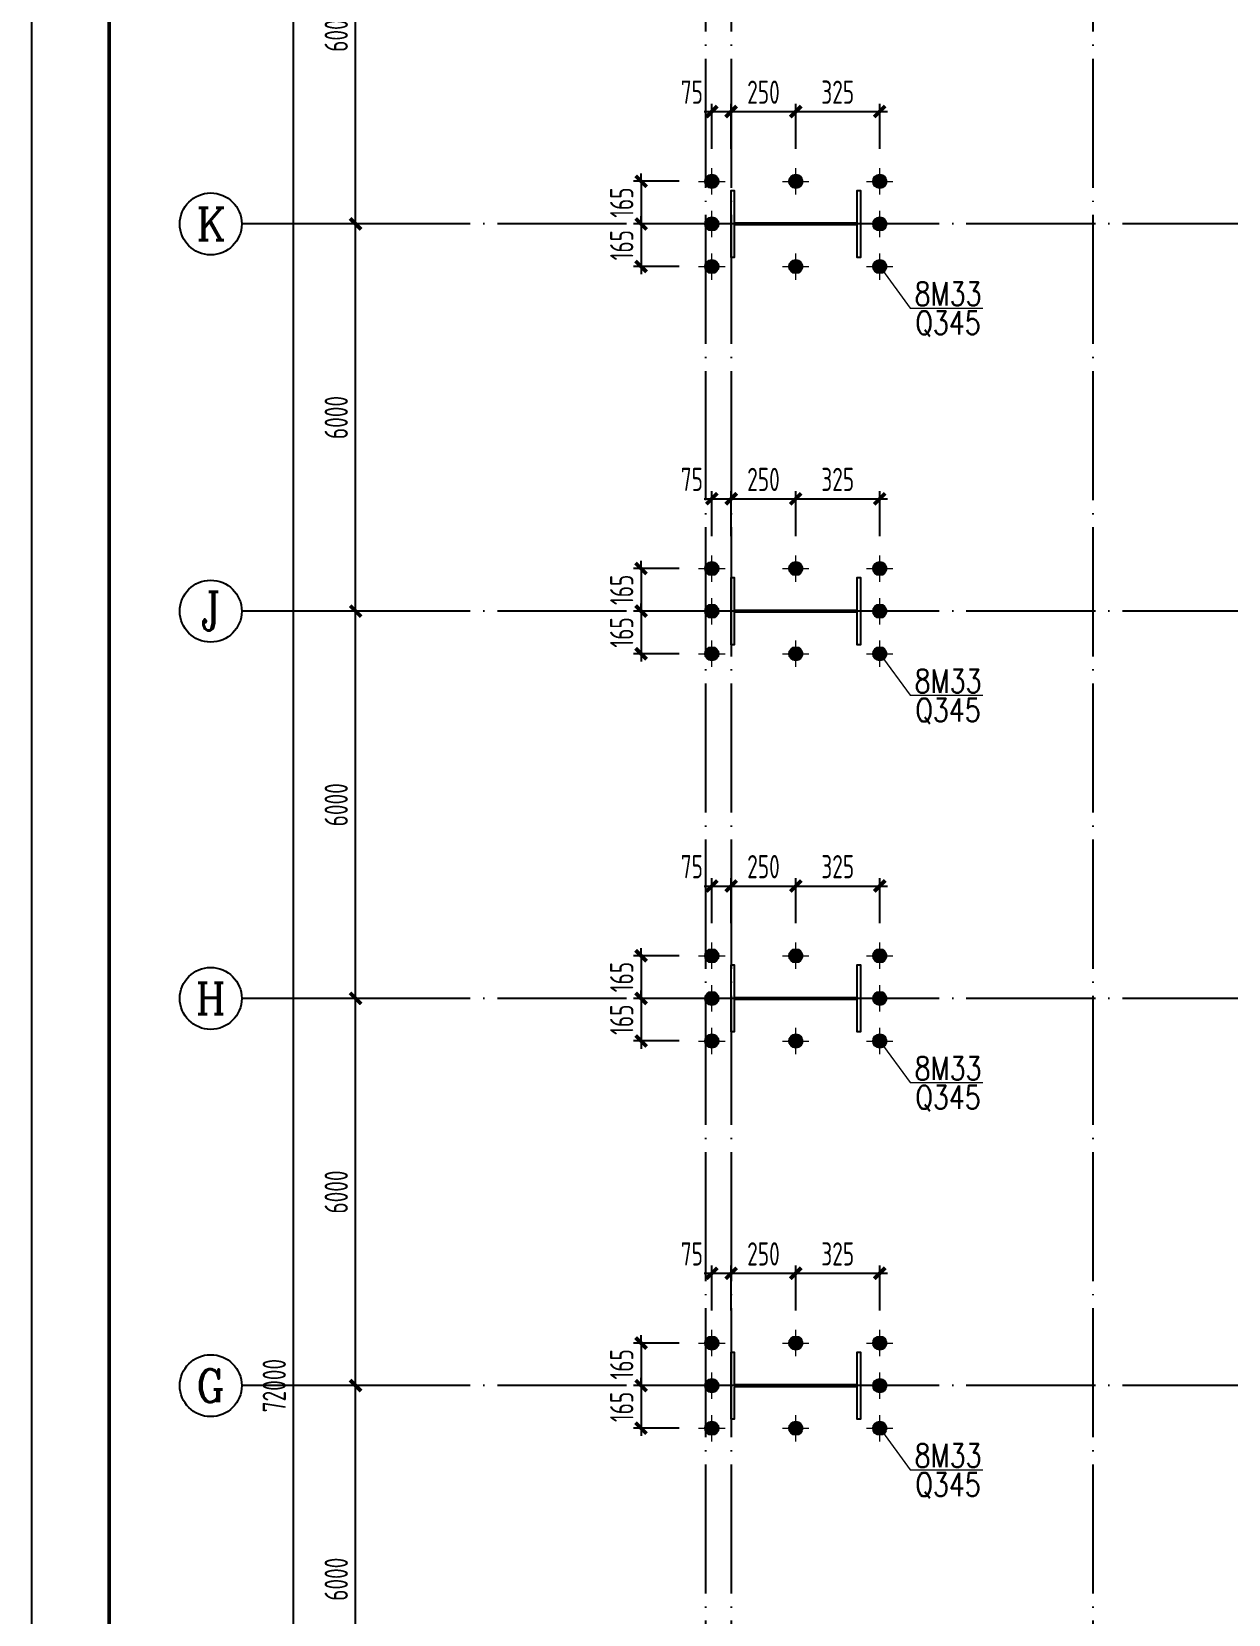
# Model space of a CAD drawing. Extents: x -1389621 to 57380, y -92505 to 283644.
# Drawn here: x -383095 to -364564, y 109523 to 134046 of the extents above; entities that cross this region are included whole.
import ezdxf
from ezdxf.enums import TextEntityAlignment as Align

# ---------------------------------------------------------------- set-up
doc = ezdxf.new("R2010")
doc.units = 0
doc.header["$LTSCALE"] = 100
doc.header["$MEASUREMENT"] = 0
doc.linetypes.add('CENTERX2', pattern=[101.6, 63.5, -12.7, 12.7, -12.7])
doc.linetypes.add('DOTE', pattern=[2.42, 2, -0.2, 0.02, -0.2])
doc.layers.get('0').update_dxf_attribs({"linetype": 'CONTINUOUS'})
doc.layers.get('Defpoints').update_dxf_attribs({"linetype": 'CONTINUOUS'})
for name, color, linetype in [('11000', 4, 'CONTINUOUS'), ('AXIS', 3, 'CONTINUOUS'), ('AXIS_TEXT', 7, 'CONTINUOUS'), ('BORDER', 7, 'CONTINUOUS'), ('DIM', 3, 'CONTINUOUS'), ('DOTE', 1, 'DOTE'), ('PUB_DIM', 3, 'CONTINUOUS'), ('柱子', 3, 'CONTINUOUS')]:
    doc.layers.add(name, color=color, linetype=linetype)
doc.layers.add('PUB_TEXT', color=7, linetype='CONTINUOUS', lineweight=15)
doc.layers.add('轴线', color=1, linetype='CENTERX2', lineweight=13)
doc.styles.add('_TCH_AXIS', font='COMPLEX', dxfattribs={"bigfont": 'GBCBIG'})
doc.styles.add('COMPLEX', font='COMPLEX')
doc.styles.add('hztxt', font='txt', dxfattribs={"width": 0.7, "height": 10, "bigfont": 'hztxt.shx'})
doc.styles.add('TSSD_Dimension', font='tssdeng.shx', dxfattribs={"width": 0.7, "bigfont": 'hztxt.shx'})
doc.dimstyles.new('TSSD_100_100', dxfattribs={"dimtxt": 300, "dimasz": 100, "dimexe": 100, "dimexo": 250, "dimgap": 100, "dimtad": 1, "dimdec": 0, "dimzin": 0, "dimdsep": 46, "dimtxsty": 'TSSD_Dimension', "dimblk": 'ARCHTICK', "dimblk1": 'ARCHTICK', "dimblk2": 'ARCHTICK', "dimcen": 0, "dimdle": 100, "dimclrt": 7, "dimadec": 0, "dimazin": 0, "dimtfac": 1, "dimtdec": 0, "dimtix": 1, "dimtmove": 2, "dimatfit": 3, "dimfxl": 0, "dimtolj": 1, "dimtzin": 0, "dimarcsym": 0})

# ---------------------------------------------------------------- blocks, each defined once
blk = doc.blocks.new('_ArchTick')
at = {"color": 0, "linetype": 'ByBlock'}
blk.add_lwpolyline([(-0.71, -0.71, 0.5, 0.5, 0), (0.71, 0.71, 0.5, 0.5, 0)], format="xyseb", dxfattribs=at)
blk = doc.blocks.new('*D443')
at = {"layer": 'Defpoints', "color": 0, "ltscale": 100}
for p in [(-378079, 113067), (-376585, 113067), (-376585, 107067)]:
    blk.add_point(p, dxfattribs=at)
at = {"layer": 'DIM', "color": 0, "lineweight": -2, "ltscale": 100}
for p, q in [((-376885, 113067), (-378199, 113067)), ((-378079, 106947), (-378079, 113187)), ((-376885, 107067), (-378199, 107067))]:
    blk.add_line(p, q, dxfattribs=at)
at = {"layer": 'DIM', "color": 0, "lineweight": -2, "ltscale": 100, "xscale": 120, "yscale": 120, "zscale": 120}
for p, rotation in [((-378079, 113067), 90), ((-378079, 107067), 270)]:
    blk.add_blockref('_ArchTick', p, dxfattribs=dict(at, rotation=rotation))
at = {"layer": 'DIM', "color": 7, "ltscale": 100, "insert": (-378379, 110067), "char_height": 360, "attachment_point": 5, "rotation": 90, "style": 'TSSD_Dimension'}
blk.add_mtext('\\A1;6000', dxfattribs=at)
blk = doc.blocks.new('*D444')
at = {"layer": 'Defpoints', "color": 0, "ltscale": 100}
for p in [(-378079, 119067), (-376585, 119067), (-376585, 113067)]:
    blk.add_point(p, dxfattribs=at)
at = {"layer": 'DIM', "color": 0, "lineweight": -2, "ltscale": 100}
for p, q in [((-378079, 112947), (-378079, 119187)), ((-376885, 119067), (-378199, 119067)), ((-376885, 113067), (-378199, 113067))]:
    blk.add_line(p, q, dxfattribs=at)
at = {"layer": 'DIM', "color": 0, "lineweight": -2, "ltscale": 100, "xscale": 120, "yscale": 120, "zscale": 120}
for p, rotation in [((-378079, 119067), 90), ((-378079, 113067), 270)]:
    blk.add_blockref('_ArchTick', p, dxfattribs=dict(at, rotation=rotation))
at = {"layer": 'DIM', "color": 7, "ltscale": 100, "insert": (-378379, 116067), "char_height": 360, "attachment_point": 5, "rotation": 90, "style": 'TSSD_Dimension'}
blk.add_mtext('\\A1;6000', dxfattribs=at)
blk = doc.blocks.new('*D445')
at = {"layer": 'Defpoints', "color": 0, "ltscale": 100}
for p in [(-378079, 125067), (-376585, 125067), (-376585, 119067)]:
    blk.add_point(p, dxfattribs=at)
at = {"layer": 'DIM', "color": 0, "lineweight": -2, "ltscale": 100}
for p, q in [((-376885, 125067), (-378199, 125067)), ((-378079, 118947), (-378079, 125187)), ((-376885, 119067), (-378199, 119067))]:
    blk.add_line(p, q, dxfattribs=at)
at = {"layer": 'DIM', "color": 0, "lineweight": -2, "ltscale": 100, "xscale": 120, "yscale": 120, "zscale": 120}
for p, rotation in [((-378079, 125067), 90), ((-378079, 119067), 270)]:
    blk.add_blockref('_ArchTick', p, dxfattribs=dict(at, rotation=rotation))
at = {"layer": 'DIM', "color": 7, "ltscale": 100, "insert": (-378379, 122067), "char_height": 360, "attachment_point": 5, "rotation": 90, "style": 'TSSD_Dimension'}
blk.add_mtext('\\A1;6000', dxfattribs=at)
blk = doc.blocks.new('*D446')
at = {"layer": 'Defpoints', "color": 0, "ltscale": 100}
for p in [(-378079, 131067), (-376585, 131067), (-376585, 125067)]:
    blk.add_point(p, dxfattribs=at)
at = {"layer": 'DIM', "color": 0, "lineweight": -2, "ltscale": 100}
for p, q in [((-376885, 131067), (-378199, 131067)), ((-378079, 124947), (-378079, 131187)), ((-376885, 125067), (-378199, 125067))]:
    blk.add_line(p, q, dxfattribs=at)
at = {"layer": 'DIM', "color": 0, "lineweight": -2, "ltscale": 100, "xscale": 120, "yscale": 120, "zscale": 120}
for p, rotation in [((-378079, 131067), 90), ((-378079, 125067), 270)]:
    blk.add_blockref('_ArchTick', p, dxfattribs=dict(at, rotation=rotation))
at = {"layer": 'DIM', "color": 7, "ltscale": 100, "insert": (-378379, 128067), "char_height": 360, "attachment_point": 5, "rotation": 90, "style": 'TSSD_Dimension'}
blk.add_mtext('\\A1;6000', dxfattribs=at)
blk = doc.blocks.new('*D447')
at = {"layer": 'Defpoints', "color": 0, "ltscale": 100}
for p in [(-378079, 137067), (-376585, 137067), (-376585, 131067)]:
    blk.add_point(p, dxfattribs=at)
at = {"layer": 'DIM', "color": 0, "lineweight": -2, "ltscale": 100}
for p, q in [((-378079, 130947), (-378079, 137187)), ((-376885, 137067), (-378199, 137067)), ((-376885, 131067), (-378199, 131067))]:
    blk.add_line(p, q, dxfattribs=at)
at = {"layer": 'DIM', "color": 0, "lineweight": -2, "ltscale": 100, "xscale": 120, "yscale": 120, "zscale": 120}
for p, rotation in [((-378079, 137067), 90), ((-378079, 131067), 270)]:
    blk.add_blockref('_ArchTick', p, dxfattribs=dict(at, rotation=rotation))
at = {"layer": 'DIM', "color": 7, "ltscale": 100, "insert": (-378379, 134067), "char_height": 360, "attachment_point": 5, "rotation": 90, "style": 'TSSD_Dimension'}
blk.add_mtext('\\A1;6000', dxfattribs=at)
blk = doc.blocks.new('*D450')
at = {"layer": 'Defpoints', "color": 0, "ltscale": 100}
for p in [(-379039, 149067), (-376345, 149067), (-376345, 77067)]:
    blk.add_point(p, dxfattribs=at)
at = {"layer": 'DIM', "color": 0, "lineweight": -2, "ltscale": 100}
for p, q in [((-379039, 76947), (-379039, 149187)), ((-376645, 149067), (-379159, 149067)), ((-376645, 77067), (-379159, 77067))]:
    blk.add_line(p, q, dxfattribs=at)
at = {"layer": 'DIM', "color": 0, "lineweight": -2, "ltscale": 100, "xscale": 120, "yscale": 120, "zscale": 120}
for p, rotation in [((-379039, 149067), 90), ((-379039, 77067), 270)]:
    blk.add_blockref('_ArchTick', p, dxfattribs=dict(at, rotation=rotation))
at = {"layer": 'DIM', "color": 7, "ltscale": 100, "insert": (-379339, 113067), "char_height": 360, "attachment_point": 5, "rotation": 90, "style": 'TSSD_Dimension'}
blk.add_mtext('\\A1;72000', dxfattribs=at)
blk = doc.blocks.new('_AXISO')
blk.add_circle((0, 0), 0.5)
at = {"layer": 'AXIS_TEXT', "style": 'COMPLEX', "width": 1.041667}
blk.add_attdef('A', text='', height=0.56, dxfattribs=at).set_placement((-0.25, -0.28), (0.25, -0.28), align=Align.FIT)
blk = doc.blocks.new('*D566')
at = {"layer": 'Defpoints', "color": 0, "ltscale": 100}
for p in [(-372767, 113727), (-373658, 113067), (-372767, 113067)]:
    blk.add_point(p, dxfattribs=at)
at = {"layer": 'DIM', "color": 0, "lineweight": -2, "ltscale": 100}
for p, q in [((-373658, 113727), (-373658, 113847)), ((-373067, 113727), (-373778, 113727)), ((-373658, 113727), (-373658, 113067)), ((-373067, 113067), (-373778, 113067)), ((-373658, 113067), (-373658, 112947))]:
    blk.add_line(p, q, dxfattribs=at)
at = {"layer": 'DIM', "color": 0, "lineweight": -2, "ltscale": 100, "xscale": 120, "yscale": 120, "zscale": 120}
for p, rotation in [((-373658, 113727), 270), ((-373658, 113067), 90)]:
    blk.add_blockref('_ArchTick', p, dxfattribs=dict(at, rotation=rotation))
at = {"layer": 'DIM', "color": 7, "ltscale": 100, "insert": (-373958, 113397), "char_height": 360, "attachment_point": 5, "rotation": 90, "style": 'TSSD_Dimension'}
blk.add_mtext('\\A1;165', dxfattribs=at)
blk = doc.blocks.new('*D567')
at = {"layer": 'Defpoints', "color": 0, "ltscale": 100}
for p in [(-372263, 114808), (-372563, 113931), (-372263, 113931)]:
    blk.add_point(p, dxfattribs=at)
at = {"layer": 'DIM', "color": 0, "lineweight": -2, "ltscale": 100}
for p, q in [((-372683, 114808), (-372143, 114808)), ((-372563, 114231), (-372563, 114928)), ((-372263, 114231), (-372263, 114928))]:
    blk.add_line(p, q, dxfattribs=at)
at = {"layer": 'DIM', "color": 0, "lineweight": -2, "ltscale": 100, "xscale": 120, "yscale": 120, "zscale": 120, "rotation": 180}
blk.add_blockref('_ArchTick', (-372563, 114808), dxfattribs=at)
at = {"layer": 'DIM', "color": 0, "lineweight": -2, "ltscale": 100, "xscale": 120, "yscale": 120, "zscale": 120}
blk.add_blockref('_ArchTick', (-372263, 114808), dxfattribs=at)
at = {"layer": 'DIM', "color": 7, "ltscale": 100, "insert": (-372872, 115108), "char_height": 360, "attachment_point": 5, "style": 'TSSD_Dimension'}
blk.add_mtext('\\A1;75', dxfattribs=at)
blk = doc.blocks.new('*D568')
at = {"layer": 'Defpoints', "color": 0, "ltscale": 100}
for p in [(-371263, 114808), (-372263, 113931), (-371263, 113931)]:
    blk.add_point(p, dxfattribs=at)
at = {"layer": 'DIM', "color": 0, "lineweight": -2, "ltscale": 100}
for p, q in [((-372383, 114808), (-371143, 114808)), ((-372263, 114231), (-372263, 114928)), ((-371263, 114231), (-371263, 114928))]:
    blk.add_line(p, q, dxfattribs=at)
at = {"layer": 'DIM', "color": 0, "lineweight": -2, "ltscale": 100, "xscale": 120, "yscale": 120, "zscale": 120, "rotation": 180}
blk.add_blockref('_ArchTick', (-372263, 114808), dxfattribs=at)
at = {"layer": 'DIM', "color": 0, "lineweight": -2, "ltscale": 100, "xscale": 120, "yscale": 120, "zscale": 120}
blk.add_blockref('_ArchTick', (-371263, 114808), dxfattribs=at)
at = {"layer": 'DIM', "color": 7, "ltscale": 100, "insert": (-371763, 115108), "char_height": 360, "attachment_point": 5, "style": 'TSSD_Dimension'}
blk.add_mtext('\\A1;250', dxfattribs=at)
blk = doc.blocks.new('*D569')
at = {"layer": 'Defpoints', "color": 0, "ltscale": 100}
for p in [(-369963, 114808), (-371263, 113931), (-369963, 113931)]:
    blk.add_point(p, dxfattribs=at)
at = {"layer": 'DIM', "color": 0, "lineweight": -2, "ltscale": 100}
for p, q in [((-371383, 114808), (-369843, 114808)), ((-371263, 114231), (-371263, 114928)), ((-369963, 114231), (-369963, 114928))]:
    blk.add_line(p, q, dxfattribs=at)
at = {"layer": 'DIM', "color": 0, "lineweight": -2, "ltscale": 100, "xscale": 120, "yscale": 120, "zscale": 120, "rotation": 180}
blk.add_blockref('_ArchTick', (-371263, 114808), dxfattribs=at)
at = {"layer": 'DIM', "color": 0, "lineweight": -2, "ltscale": 100, "xscale": 120, "yscale": 120, "zscale": 120}
blk.add_blockref('_ArchTick', (-369963, 114808), dxfattribs=at)
at = {"layer": 'DIM', "color": 7, "ltscale": 100, "insert": (-370613, 115108), "char_height": 360, "attachment_point": 5, "style": 'TSSD_Dimension'}
blk.add_mtext('\\A1;325', dxfattribs=at)
blk = doc.blocks.new('*D570')
at = {"layer": 'Defpoints', "color": 0, "ltscale": 100}
for p in [(-372767, 113067), (-373658, 112407), (-372767, 112407)]:
    blk.add_point(p, dxfattribs=at)
at = {"layer": 'DIM', "color": 0, "lineweight": -2, "ltscale": 100}
for p, q in [((-373067, 113067), (-373778, 113067)), ((-373658, 113067), (-373658, 113187)), ((-373658, 113067), (-373658, 112407)), ((-373067, 112407), (-373778, 112407)), ((-373658, 112407), (-373658, 112287))]:
    blk.add_line(p, q, dxfattribs=at)
at = {"layer": 'DIM', "color": 0, "lineweight": -2, "ltscale": 100, "xscale": 120, "yscale": 120, "zscale": 120}
for p, rotation in [((-373658, 113067), 270), ((-373658, 112407), 90)]:
    blk.add_blockref('_ArchTick', p, dxfattribs=dict(at, rotation=rotation))
at = {"layer": 'DIM', "color": 7, "ltscale": 100, "insert": (-373958, 112737), "char_height": 360, "attachment_point": 5, "rotation": 90, "style": 'TSSD_Dimension'}
blk.add_mtext('\\A1;165', dxfattribs=at)
blk = doc.blocks.new('*D580')
at = {"layer": 'Defpoints', "color": 0, "ltscale": 100}
for p in [(-372767, 119727), (-373658, 119067), (-372767, 119067)]:
    blk.add_point(p, dxfattribs=at)
at = {"layer": 'DIM', "color": 0, "lineweight": -2, "ltscale": 100}
for p, q in [((-373067, 119727), (-373778, 119727)), ((-373658, 119727), (-373658, 119847)), ((-373658, 119727), (-373658, 119067)), ((-373067, 119067), (-373778, 119067)), ((-373658, 119067), (-373658, 118947))]:
    blk.add_line(p, q, dxfattribs=at)
at = {"layer": 'DIM', "color": 0, "lineweight": -2, "ltscale": 100, "xscale": 120, "yscale": 120, "zscale": 120}
for p, rotation in [((-373658, 119727), 270), ((-373658, 119067), 90)]:
    blk.add_blockref('_ArchTick', p, dxfattribs=dict(at, rotation=rotation))
at = {"layer": 'DIM', "color": 7, "ltscale": 100, "insert": (-373958, 119397), "char_height": 360, "attachment_point": 5, "rotation": 90, "style": 'TSSD_Dimension'}
blk.add_mtext('\\A1;165', dxfattribs=at)
blk = doc.blocks.new('*D581')
at = {"layer": 'Defpoints', "color": 0, "ltscale": 100}
for p in [(-372263, 120808), (-372563, 119931), (-372263, 119931)]:
    blk.add_point(p, dxfattribs=at)
at = {"layer": 'DIM', "color": 0, "lineweight": -2, "ltscale": 100}
for p, q in [((-372563, 120231), (-372563, 120928)), ((-372263, 120231), (-372263, 120928)), ((-372683, 120808), (-372143, 120808))]:
    blk.add_line(p, q, dxfattribs=at)
at = {"layer": 'DIM', "color": 0, "lineweight": -2, "ltscale": 100, "xscale": 120, "yscale": 120, "zscale": 120, "rotation": 180}
blk.add_blockref('_ArchTick', (-372563, 120808), dxfattribs=at)
at = {"layer": 'DIM', "color": 0, "lineweight": -2, "ltscale": 100, "xscale": 120, "yscale": 120, "zscale": 120}
blk.add_blockref('_ArchTick', (-372263, 120808), dxfattribs=at)
at = {"layer": 'DIM', "color": 7, "ltscale": 100, "insert": (-372872, 121108), "char_height": 360, "attachment_point": 5, "style": 'TSSD_Dimension'}
blk.add_mtext('\\A1;75', dxfattribs=at)
blk = doc.blocks.new('*D582')
at = {"layer": 'Defpoints', "color": 0, "ltscale": 100}
for p in [(-371263, 120808), (-372263, 119931), (-371263, 119931)]:
    blk.add_point(p, dxfattribs=at)
at = {"layer": 'DIM', "color": 0, "lineweight": -2, "ltscale": 100}
for p, q in [((-372263, 120231), (-372263, 120928)), ((-371263, 120231), (-371263, 120928)), ((-372383, 120808), (-371143, 120808))]:
    blk.add_line(p, q, dxfattribs=at)
at = {"layer": 'DIM', "color": 0, "lineweight": -2, "ltscale": 100, "xscale": 120, "yscale": 120, "zscale": 120, "rotation": 180}
blk.add_blockref('_ArchTick', (-372263, 120808), dxfattribs=at)
at = {"layer": 'DIM', "color": 0, "lineweight": -2, "ltscale": 100, "xscale": 120, "yscale": 120, "zscale": 120}
blk.add_blockref('_ArchTick', (-371263, 120808), dxfattribs=at)
at = {"layer": 'DIM', "color": 7, "ltscale": 100, "insert": (-371763, 121108), "char_height": 360, "attachment_point": 5, "style": 'TSSD_Dimension'}
blk.add_mtext('\\A1;250', dxfattribs=at)
blk = doc.blocks.new('*D583')
at = {"layer": 'Defpoints', "color": 0, "ltscale": 100}
for p in [(-369963, 120808), (-371263, 119931), (-369963, 119931)]:
    blk.add_point(p, dxfattribs=at)
at = {"layer": 'DIM', "color": 0, "lineweight": -2, "ltscale": 100}
for p, q in [((-371263, 120231), (-371263, 120928)), ((-369963, 120231), (-369963, 120928)), ((-371383, 120808), (-369843, 120808))]:
    blk.add_line(p, q, dxfattribs=at)
at = {"layer": 'DIM', "color": 0, "lineweight": -2, "ltscale": 100, "xscale": 120, "yscale": 120, "zscale": 120, "rotation": 180}
blk.add_blockref('_ArchTick', (-371263, 120808), dxfattribs=at)
at = {"layer": 'DIM', "color": 0, "lineweight": -2, "ltscale": 100, "xscale": 120, "yscale": 120, "zscale": 120}
blk.add_blockref('_ArchTick', (-369963, 120808), dxfattribs=at)
at = {"layer": 'DIM', "color": 7, "ltscale": 100, "insert": (-370613, 121108), "char_height": 360, "attachment_point": 5, "style": 'TSSD_Dimension'}
blk.add_mtext('\\A1;325', dxfattribs=at)
blk = doc.blocks.new('*D584')
at = {"layer": 'Defpoints', "color": 0, "ltscale": 100}
for p in [(-372767, 119067), (-373658, 118407), (-372767, 118407)]:
    blk.add_point(p, dxfattribs=at)
at = {"layer": 'DIM', "color": 0, "lineweight": -2, "ltscale": 100}
for p, q in [((-373658, 119067), (-373658, 119187)), ((-373067, 119067), (-373778, 119067)), ((-373658, 119067), (-373658, 118407)), ((-373067, 118407), (-373778, 118407)), ((-373658, 118407), (-373658, 118287))]:
    blk.add_line(p, q, dxfattribs=at)
at = {"layer": 'DIM', "color": 0, "lineweight": -2, "ltscale": 100, "xscale": 120, "yscale": 120, "zscale": 120}
for p, rotation in [((-373658, 119067), 270), ((-373658, 118407), 90)]:
    blk.add_blockref('_ArchTick', p, dxfattribs=dict(at, rotation=rotation))
at = {"layer": 'DIM', "color": 7, "ltscale": 100, "insert": (-373958, 118737), "char_height": 360, "attachment_point": 5, "rotation": 90, "style": 'TSSD_Dimension'}
blk.add_mtext('\\A1;165', dxfattribs=at)
blk = doc.blocks.new('*D594')
at = {"layer": 'Defpoints', "color": 0, "ltscale": 100}
for p in [(-372767, 125727), (-373658, 125067), (-372767, 125067)]:
    blk.add_point(p, dxfattribs=at)
at = {"layer": 'DIM', "color": 0, "lineweight": -2, "ltscale": 100}
for p, q in [((-373658, 125727), (-373658, 125847)), ((-373067, 125727), (-373778, 125727)), ((-373658, 125727), (-373658, 125067)), ((-373067, 125067), (-373778, 125067)), ((-373658, 125067), (-373658, 124947))]:
    blk.add_line(p, q, dxfattribs=at)
at = {"layer": 'DIM', "color": 0, "lineweight": -2, "ltscale": 100, "xscale": 120, "yscale": 120, "zscale": 120}
for p, rotation in [((-373658, 125727), 270), ((-373658, 125067), 90)]:
    blk.add_blockref('_ArchTick', p, dxfattribs=dict(at, rotation=rotation))
at = {"layer": 'DIM', "color": 7, "ltscale": 100, "insert": (-373958, 125397), "char_height": 360, "attachment_point": 5, "rotation": 90, "style": 'TSSD_Dimension'}
blk.add_mtext('\\A1;165', dxfattribs=at)
blk = doc.blocks.new('*D595')
at = {"layer": 'Defpoints', "color": 0, "ltscale": 100}
for p in [(-372263, 126808), (-372563, 125931), (-372263, 125931)]:
    blk.add_point(p, dxfattribs=at)
at = {"layer": 'DIM', "color": 0, "lineweight": -2, "ltscale": 100}
for p, q in [((-372683, 126808), (-372143, 126808)), ((-372563, 126231), (-372563, 126928)), ((-372263, 126231), (-372263, 126928))]:
    blk.add_line(p, q, dxfattribs=at)
at = {"layer": 'DIM', "color": 0, "lineweight": -2, "ltscale": 100, "xscale": 120, "yscale": 120, "zscale": 120, "rotation": 180}
blk.add_blockref('_ArchTick', (-372563, 126808), dxfattribs=at)
at = {"layer": 'DIM', "color": 0, "lineweight": -2, "ltscale": 100, "xscale": 120, "yscale": 120, "zscale": 120}
blk.add_blockref('_ArchTick', (-372263, 126808), dxfattribs=at)
at = {"layer": 'DIM', "color": 7, "ltscale": 100, "insert": (-372872, 127108), "char_height": 360, "attachment_point": 5, "style": 'TSSD_Dimension'}
blk.add_mtext('\\A1;75', dxfattribs=at)
blk = doc.blocks.new('*D596')
at = {"layer": 'Defpoints', "color": 0, "ltscale": 100}
for p in [(-371263, 126808), (-372263, 125931), (-371263, 125931)]:
    blk.add_point(p, dxfattribs=at)
at = {"layer": 'DIM', "color": 0, "lineweight": -2, "ltscale": 100}
for p, q in [((-372383, 126808), (-371143, 126808)), ((-372263, 126231), (-372263, 126928)), ((-371263, 126231), (-371263, 126928))]:
    blk.add_line(p, q, dxfattribs=at)
at = {"layer": 'DIM', "color": 0, "lineweight": -2, "ltscale": 100, "xscale": 120, "yscale": 120, "zscale": 120, "rotation": 180}
blk.add_blockref('_ArchTick', (-372263, 126808), dxfattribs=at)
at = {"layer": 'DIM', "color": 0, "lineweight": -2, "ltscale": 100, "xscale": 120, "yscale": 120, "zscale": 120}
blk.add_blockref('_ArchTick', (-371263, 126808), dxfattribs=at)
at = {"layer": 'DIM', "color": 7, "ltscale": 100, "insert": (-371763, 127108), "char_height": 360, "attachment_point": 5, "style": 'TSSD_Dimension'}
blk.add_mtext('\\A1;250', dxfattribs=at)
blk = doc.blocks.new('*D597')
at = {"layer": 'Defpoints', "color": 0, "ltscale": 100}
for p in [(-369963, 126808), (-371263, 125931), (-369963, 125931)]:
    blk.add_point(p, dxfattribs=at)
at = {"layer": 'DIM', "color": 0, "lineweight": -2, "ltscale": 100}
for p, q in [((-371383, 126808), (-369843, 126808)), ((-371263, 126231), (-371263, 126928)), ((-369963, 126231), (-369963, 126928))]:
    blk.add_line(p, q, dxfattribs=at)
at = {"layer": 'DIM', "color": 0, "lineweight": -2, "ltscale": 100, "xscale": 120, "yscale": 120, "zscale": 120, "rotation": 180}
blk.add_blockref('_ArchTick', (-371263, 126808), dxfattribs=at)
at = {"layer": 'DIM', "color": 0, "lineweight": -2, "ltscale": 100, "xscale": 120, "yscale": 120, "zscale": 120}
blk.add_blockref('_ArchTick', (-369963, 126808), dxfattribs=at)
at = {"layer": 'DIM', "color": 7, "ltscale": 100, "insert": (-370613, 127108), "char_height": 360, "attachment_point": 5, "style": 'TSSD_Dimension'}
blk.add_mtext('\\A1;325', dxfattribs=at)
blk = doc.blocks.new('*D598')
at = {"layer": 'Defpoints', "color": 0, "ltscale": 100}
for p in [(-372767, 125067), (-373658, 124407), (-372767, 124407)]:
    blk.add_point(p, dxfattribs=at)
at = {"layer": 'DIM', "color": 0, "lineweight": -2, "ltscale": 100}
for p, q in [((-373067, 125067), (-373778, 125067)), ((-373658, 125067), (-373658, 125187)), ((-373658, 125067), (-373658, 124407)), ((-373067, 124407), (-373778, 124407)), ((-373658, 124407), (-373658, 124287))]:
    blk.add_line(p, q, dxfattribs=at)
at = {"layer": 'DIM', "color": 0, "lineweight": -2, "ltscale": 100, "xscale": 120, "yscale": 120, "zscale": 120}
for p, rotation in [((-373658, 125067), 270), ((-373658, 124407), 90)]:
    blk.add_blockref('_ArchTick', p, dxfattribs=dict(at, rotation=rotation))
at = {"layer": 'DIM', "color": 7, "ltscale": 100, "insert": (-373958, 124737), "char_height": 360, "attachment_point": 5, "rotation": 90, "style": 'TSSD_Dimension'}
blk.add_mtext('\\A1;165', dxfattribs=at)
blk = doc.blocks.new('*D608')
at = {"layer": 'Defpoints', "color": 0, "ltscale": 100}
for p in [(-372767, 131727), (-373658, 131067), (-372767, 131067)]:
    blk.add_point(p, dxfattribs=at)
at = {"layer": 'DIM', "color": 0, "lineweight": -2, "ltscale": 100}
for p, q in [((-373067, 131727), (-373778, 131727)), ((-373658, 131727), (-373658, 131847)), ((-373658, 131727), (-373658, 131067)), ((-373067, 131067), (-373778, 131067)), ((-373658, 131067), (-373658, 130947))]:
    blk.add_line(p, q, dxfattribs=at)
at = {"layer": 'DIM', "color": 0, "lineweight": -2, "ltscale": 100, "xscale": 120, "yscale": 120, "zscale": 120}
for p, rotation in [((-373658, 131727), 270), ((-373658, 131067), 90)]:
    blk.add_blockref('_ArchTick', p, dxfattribs=dict(at, rotation=rotation))
at = {"layer": 'DIM', "color": 7, "ltscale": 100, "insert": (-373958, 131397), "char_height": 360, "attachment_point": 5, "rotation": 90, "style": 'TSSD_Dimension'}
blk.add_mtext('\\A1;165', dxfattribs=at)
blk = doc.blocks.new('*D609')
at = {"layer": 'Defpoints', "color": 0, "ltscale": 100}
for p in [(-372263, 132808), (-372563, 131931), (-372263, 131931)]:
    blk.add_point(p, dxfattribs=at)
at = {"layer": 'DIM', "color": 0, "lineweight": -2, "ltscale": 100}
for p, q in [((-372563, 132231), (-372563, 132928)), ((-372263, 132231), (-372263, 132928)), ((-372683, 132808), (-372143, 132808))]:
    blk.add_line(p, q, dxfattribs=at)
at = {"layer": 'DIM', "color": 0, "lineweight": -2, "ltscale": 100, "xscale": 120, "yscale": 120, "zscale": 120, "rotation": 180}
blk.add_blockref('_ArchTick', (-372563, 132808), dxfattribs=at)
at = {"layer": 'DIM', "color": 0, "lineweight": -2, "ltscale": 100, "xscale": 120, "yscale": 120, "zscale": 120}
blk.add_blockref('_ArchTick', (-372263, 132808), dxfattribs=at)
at = {"layer": 'DIM', "color": 7, "ltscale": 100, "insert": (-372872, 133108), "char_height": 360, "attachment_point": 5, "style": 'TSSD_Dimension'}
blk.add_mtext('\\A1;75', dxfattribs=at)
blk = doc.blocks.new('*D610')
at = {"layer": 'Defpoints', "color": 0, "ltscale": 100}
for p in [(-371263, 132808), (-372263, 131931), (-371263, 131931)]:
    blk.add_point(p, dxfattribs=at)
at = {"layer": 'DIM', "color": 0, "lineweight": -2, "ltscale": 100}
for p, q in [((-372263, 132231), (-372263, 132928)), ((-371263, 132231), (-371263, 132928)), ((-372383, 132808), (-371143, 132808))]:
    blk.add_line(p, q, dxfattribs=at)
at = {"layer": 'DIM', "color": 0, "lineweight": -2, "ltscale": 100, "xscale": 120, "yscale": 120, "zscale": 120, "rotation": 180}
blk.add_blockref('_ArchTick', (-372263, 132808), dxfattribs=at)
at = {"layer": 'DIM', "color": 0, "lineweight": -2, "ltscale": 100, "xscale": 120, "yscale": 120, "zscale": 120}
blk.add_blockref('_ArchTick', (-371263, 132808), dxfattribs=at)
at = {"layer": 'DIM', "color": 7, "ltscale": 100, "insert": (-371763, 133108), "char_height": 360, "attachment_point": 5, "style": 'TSSD_Dimension'}
blk.add_mtext('\\A1;250', dxfattribs=at)
blk = doc.blocks.new('*D611')
at = {"layer": 'Defpoints', "color": 0, "ltscale": 100}
for p in [(-369963, 132808), (-371263, 131931), (-369963, 131931)]:
    blk.add_point(p, dxfattribs=at)
at = {"layer": 'DIM', "color": 0, "lineweight": -2, "ltscale": 100}
for p, q in [((-371263, 132231), (-371263, 132928)), ((-369963, 132231), (-369963, 132928)), ((-371383, 132808), (-369843, 132808))]:
    blk.add_line(p, q, dxfattribs=at)
at = {"layer": 'DIM', "color": 0, "lineweight": -2, "ltscale": 100, "xscale": 120, "yscale": 120, "zscale": 120, "rotation": 180}
blk.add_blockref('_ArchTick', (-371263, 132808), dxfattribs=at)
at = {"layer": 'DIM', "color": 0, "lineweight": -2, "ltscale": 100, "xscale": 120, "yscale": 120, "zscale": 120}
blk.add_blockref('_ArchTick', (-369963, 132808), dxfattribs=at)
at = {"layer": 'DIM', "color": 7, "ltscale": 100, "insert": (-370613, 133108), "char_height": 360, "attachment_point": 5, "style": 'TSSD_Dimension'}
blk.add_mtext('\\A1;325', dxfattribs=at)
blk = doc.blocks.new('*D612')
at = {"layer": 'Defpoints', "color": 0, "ltscale": 100}
for p in [(-372767, 131067), (-373658, 130407), (-372767, 130407)]:
    blk.add_point(p, dxfattribs=at)
at = {"layer": 'DIM', "color": 0, "lineweight": -2, "ltscale": 100}
for p, q in [((-373067, 131067), (-373778, 131067)), ((-373658, 131067), (-373658, 131187)), ((-373658, 131067), (-373658, 130407)), ((-373067, 130407), (-373778, 130407)), ((-373658, 130407), (-373658, 130287))]:
    blk.add_line(p, q, dxfattribs=at)
at = {"layer": 'DIM', "color": 0, "lineweight": -2, "ltscale": 100, "xscale": 120, "yscale": 120, "zscale": 120}
for p, rotation in [((-373658, 131067), 270), ((-373658, 130407), 90)]:
    blk.add_blockref('_ArchTick', p, dxfattribs=dict(at, rotation=rotation))
at = {"layer": 'DIM', "color": 7, "ltscale": 100, "insert": (-373958, 130737), "char_height": 360, "attachment_point": 5, "rotation": 90, "style": 'TSSD_Dimension'}
blk.add_mtext('\\A1;165', dxfattribs=at)

msp = doc.modelspace()

# ---------------------------------------------------------------- hatches: boundary and pattern name
h = msp.add_hatch(color=256)
edge = h.paths.add_edge_path()
edge.add_arc((-372562.633, 131726.574), 104, 0, 360)
h = msp.add_hatch(color=256)
edge = h.paths.add_edge_path()
edge.add_arc((-371262.633, 131726.574), 104, 0, 360)
h = msp.add_hatch(color=256)
edge = h.paths.add_edge_path()
edge.add_arc((-369962.633, 131726.574), 104, 0, 360)
h = msp.add_hatch(color=256)
edge = h.paths.add_edge_path()
edge.add_arc((-372562.633, 131066.574), 104, 0, 360)
h = msp.add_hatch(color=256)
edge = h.paths.add_edge_path()
edge.add_arc((-369962.633, 131066.574), 104, 0, 360)
h = msp.add_hatch(color=256)
edge = h.paths.add_edge_path()
edge.add_arc((-372562.633, 130406.574), 104, 0, 360)
h = msp.add_hatch(color=256)
edge = h.paths.add_edge_path()
edge.add_arc((-371262.633, 130406.574), 104, 0, 360)
h = msp.add_hatch(color=256)
edge = h.paths.add_edge_path()
edge.add_arc((-369962.633, 130406.574), 104, 0, 360)
h = msp.add_hatch(color=256)
edge = h.paths.add_edge_path()
edge.add_arc((-372562.633, 125726.574), 104, 0, 360)
h = msp.add_hatch(color=256)
edge = h.paths.add_edge_path()
edge.add_arc((-371262.633, 125726.574), 104, 0, 360)
h = msp.add_hatch(color=256)
edge = h.paths.add_edge_path()
edge.add_arc((-369962.633, 125726.574), 104, 0, 360)
h = msp.add_hatch(color=256)
edge = h.paths.add_edge_path()
edge.add_arc((-372562.633, 125066.574), 104, 0, 360)
h = msp.add_hatch(color=256)
edge = h.paths.add_edge_path()
edge.add_arc((-369962.633, 125066.574), 104, 0, 360)
h = msp.add_hatch(color=256)
edge = h.paths.add_edge_path()
edge.add_arc((-372562.633, 124406.574), 104, 0, 360)
h = msp.add_hatch(color=256)
edge = h.paths.add_edge_path()
edge.add_arc((-371262.633, 124406.574), 104, 0, 360)
h = msp.add_hatch(color=256)
edge = h.paths.add_edge_path()
edge.add_arc((-369962.633, 124406.574), 104, 0, 360)
h = msp.add_hatch(color=256)
edge = h.paths.add_edge_path()
edge.add_arc((-372562.633, 119726.574), 104, 0, 360)
h = msp.add_hatch(color=256)
edge = h.paths.add_edge_path()
edge.add_arc((-371262.633, 119726.574), 104, 0, 360)
h = msp.add_hatch(color=256)
edge = h.paths.add_edge_path()
edge.add_arc((-369962.633, 119726.574), 104, 0, 360)
h = msp.add_hatch(color=256)
edge = h.paths.add_edge_path()
edge.add_arc((-372562.633, 119066.574), 104, 0, 360)
h = msp.add_hatch(color=256)
edge = h.paths.add_edge_path()
edge.add_arc((-369962.633, 119066.574), 104, 0, 360)
h = msp.add_hatch(color=256)
edge = h.paths.add_edge_path()
edge.add_arc((-372562.633, 118406.574), 104, 0, 360)
h = msp.add_hatch(color=256)
edge = h.paths.add_edge_path()
edge.add_arc((-371262.633, 118406.574), 104, 0, 360)
h = msp.add_hatch(color=256)
edge = h.paths.add_edge_path()
edge.add_arc((-369962.633, 118406.574), 104, 0, 360)
h = msp.add_hatch(color=256)
edge = h.paths.add_edge_path()
edge.add_arc((-372562.633, 113726.574), 104, 0, 360)
h = msp.add_hatch(color=256)
edge = h.paths.add_edge_path()
edge.add_arc((-371262.633, 113726.574), 104, 0, 360)
h = msp.add_hatch(color=256)
edge = h.paths.add_edge_path()
edge.add_arc((-369962.633, 113726.574), 104, 0, 360)
h = msp.add_hatch(color=256)
edge = h.paths.add_edge_path()
edge.add_arc((-372562.633, 113066.574), 104, 0, 360)
h = msp.add_hatch(color=256)
edge = h.paths.add_edge_path()
edge.add_arc((-369962.633, 113066.574), 104, 0, 360)
h = msp.add_hatch(color=256)
edge = h.paths.add_edge_path()
edge.add_arc((-372562.633, 112406.574), 104, 0, 360)
h = msp.add_hatch(color=256)
edge = h.paths.add_edge_path()
edge.add_arc((-371262.633, 112406.574), 104, 0, 360)
h = msp.add_hatch(color=256)
edge = h.paths.add_edge_path()
edge.add_arc((-369962.633, 112406.574), 104, 0, 360)

# ---------------------------------------------------------------- linework, layer by layer
at = {"layer": '11000'}
for centre in [(-372562.633, 131726.574), (-371262.633, 131726.574), (-369962.633, 131726.574), (-372562.633, 131066.574), (-369962.633, 131066.574), (-372562.633, 130406.574), (-371262.633, 130406.574), (-369962.633, 130406.574), (-372562.633, 125726.574), (-371262.633, 125726.574), (-369962.633, 125726.574), (-372562.633, 125066.574), (-369962.633, 125066.574), (-372562.633, 124406.574), (-371262.633, 124406.574), (-369962.633, 124406.574), (-372562.633, 119726.574), (-371262.633, 119726.574), (-369962.633, 119726.574), (-372562.633, 119066.574), (-369962.633, 119066.574), (-372562.633, 118406.574), (-371262.633, 118406.574), (-369962.633, 118406.574), (-372562.633, 113726.574), (-371262.633, 113726.574), (-369962.633, 113726.574), (-372562.633, 113066.574), (-369962.633, 113066.574), (-372562.633, 112406.574), (-371262.633, 112406.574), (-369962.633, 112406.574)]:
    msp.add_circle(centre, 104, dxfattribs=at)
at = {"layer": 'AXIS'}
for p, q in [((-376584.631, 131066.574), (-379842.376, 131066.574)), ((-376584.631, 125066.574), (-379842.376, 125066.574)), ((-376584.631, 119066.574), (-379842.376, 119066.574)), ((-376584.631, 113066.574), (-379842.376, 113066.574))]:
    msp.add_line(p, q, dxfattribs=at)
at = {"layer": 'BORDER'}
msp.add_lwpolyline([(-383095.485, 57648.326), (-383095.485, 158568.326), (-311815.485, 158568.326), (-311815.485, 57648.326)], close=True, dxfattribs=at)
at = {"layer": 'BORDER', "const_width": 60}
msp.add_lwpolyline([(-381895.485, 58848.326), (-381895.485, 155568.326), (-313015.485, 155568.326), (-313015.485, 58848.326)], close=True, dxfattribs=at)
at = {"layer": 'DOTE', "linetype": 'DOTE', "ltscale": 10}
for p, q in [((-372662.633, 150566.574), (-372662.633, 75566.574)), ((-372262.633, 150566.574), (-372262.633, 75566.574)), ((-366662.633, 150566.574), (-366662.633, 75566.574)), ((-335162.633, 131066.574), (-376584.631, 131066.574)), ((-335162.633, 125066.574), (-376584.631, 125066.574)), ((-335162.633, 119066.574), (-376584.631, 119066.574)), ((-335162.633, 113066.574), (-376584.631, 113066.574))]:
    msp.add_line(p, q, dxfattribs=at)
at = {"layer": 'PUB_TEXT'}
for p, q in [((-369962.633, 130406.574), (-369491.365, 129763.667)), ((-369491.365, 129763.667), (-368365.713, 129763.667)), ((-369962.633, 124406.574), (-369491.365, 123763.667)), ((-369491.365, 123763.667), (-368365.713, 123763.667)), ((-369962.633, 118406.574), (-369491.365, 117763.667)), ((-369491.365, 117763.667), (-368365.713, 117763.667)), ((-369962.633, 112406.574), (-369491.365, 111763.667)), ((-369491.365, 111763.667), (-368365.713, 111763.667))]:
    msp.add_line(p, q, dxfattribs=at)
at = {"layer": '柱子', "ltscale": 100}
for points in [[(-372214.633, 131050.574), (-372214.633, 130546.574), (-372262.633, 130546.574), (-372262.633, 131586.574), (-372214.633, 131586.574), (-372214.633, 131082.574), (-370310.633, 131082.574), (-370310.633, 131586.574), (-370262.633, 131586.574), (-370262.633, 130546.574), (-370310.633, 130546.574), (-370310.633, 131050.574)], [(-372214.633, 125050.574), (-372214.633, 124546.574), (-372262.633, 124546.574), (-372262.633, 125586.574), (-372214.633, 125586.574), (-372214.633, 125082.574), (-370310.633, 125082.574), (-370310.633, 125586.574), (-370262.633, 125586.574), (-370262.633, 124546.574), (-370310.633, 124546.574), (-370310.633, 125050.574)], [(-372214.633, 119050.574), (-372214.633, 118546.574), (-372262.633, 118546.574), (-372262.633, 119586.574), (-372214.633, 119586.574), (-372214.633, 119082.574), (-370310.633, 119082.574), (-370310.633, 119586.574), (-370262.633, 119586.574), (-370262.633, 118546.574), (-370310.633, 118546.574), (-370310.633, 119050.574)], [(-372214.633, 113050.574), (-372214.633, 112546.574), (-372262.633, 112546.574), (-372262.633, 113586.574), (-372214.633, 113586.574), (-372214.633, 113082.574), (-370310.633, 113082.574), (-370310.633, 113586.574), (-370262.633, 113586.574), (-370262.633, 112546.574), (-370310.633, 112546.574), (-370310.633, 113050.574)]]:
    msp.add_lwpolyline(points, close=True, dxfattribs=at)
at = {"layer": '轴线'}
for p, q in [((-372766.633, 131726.574), (-372358.633, 131726.574)), ((-372562.633, 131522.574), (-372562.633, 131930.574)), ((-371466.633, 131726.574), (-371058.633, 131726.574)), ((-371262.633, 131522.574), (-371262.633, 131930.574)), ((-370166.633, 131726.574), (-369758.633, 131726.574)), ((-369962.633, 131522.574), (-369962.633, 131930.574)), ((-372562.633, 130862.574), (-372562.633, 131270.574)), ((-369962.633, 130862.574), (-369962.633, 131270.574)), ((-372766.633, 131066.574), (-372358.633, 131066.574)), ((-370166.633, 131066.574), (-369758.633, 131066.574)), ((-372562.633, 130202.574), (-372562.633, 130610.574)), ((-371262.633, 130202.574), (-371262.633, 130610.574)), ((-369962.633, 130202.574), (-369962.633, 130610.574)), ((-372766.633, 130406.574), (-372358.633, 130406.574)), ((-371466.633, 130406.574), (-371058.633, 130406.574)), ((-370166.633, 130406.574), (-369758.633, 130406.574)), ((-372562.633, 125522.574), (-372562.633, 125930.574)), ((-371262.633, 125522.574), (-371262.633, 125930.574)), ((-369962.633, 125522.574), (-369962.633, 125930.574)), ((-372766.633, 125726.574), (-372358.633, 125726.574)), ((-371466.633, 125726.574), (-371058.633, 125726.574)), ((-370166.633, 125726.574), (-369758.633, 125726.574)), ((-372766.633, 125066.574), (-372358.633, 125066.574)), ((-372562.633, 124862.574), (-372562.633, 125270.574)), ((-370166.633, 125066.574), (-369758.633, 125066.574)), ((-369962.633, 124862.574), (-369962.633, 125270.574)), ((-372562.633, 124202.574), (-372562.633, 124610.574)), ((-371262.633, 124202.574), (-371262.633, 124610.574)), ((-369962.633, 124202.574), (-369962.633, 124610.574)), ((-372766.633, 124406.574), (-372358.633, 124406.574)), ((-371466.633, 124406.574), (-371058.633, 124406.574)), ((-370166.633, 124406.574), (-369758.633, 124406.574)), ((-372562.633, 119522.574), (-372562.633, 119930.574)), ((-371262.633, 119522.574), (-371262.633, 119930.574)), ((-369962.633, 119522.574), (-369962.633, 119930.574)), ((-372766.633, 119726.574), (-372358.633, 119726.574)), ((-371466.633, 119726.574), (-371058.633, 119726.574)), ((-370166.633, 119726.574), (-369758.633, 119726.574)), ((-372562.633, 118862.574), (-372562.633, 119270.574)), ((-369962.633, 118862.574), (-369962.633, 119270.574)), ((-372766.633, 119066.574), (-372358.633, 119066.574)), ((-370166.633, 119066.574), (-369758.633, 119066.574)), ((-372562.633, 118202.574), (-372562.633, 118610.574)), ((-371262.633, 118202.574), (-371262.633, 118610.574)), ((-369962.633, 118202.574), (-369962.633, 118610.574)), ((-372766.633, 118406.574), (-372358.633, 118406.574)), ((-371466.633, 118406.574), (-371058.633, 118406.574)), ((-370166.633, 118406.574), (-369758.633, 118406.574)), ((-372562.633, 113522.574), (-372562.633, 113930.574)), ((-371262.633, 113522.574), (-371262.633, 113930.574)), ((-369962.633, 113522.574), (-369962.633, 113930.574)), ((-372766.633, 113726.574), (-372358.633, 113726.574)), ((-371466.633, 113726.574), (-371058.633, 113726.574)), ((-370166.633, 113726.574), (-369758.633, 113726.574)), ((-372766.633, 113066.574), (-372358.633, 113066.574)), ((-372562.633, 112862.574), (-372562.633, 113270.574)), ((-370166.633, 113066.574), (-369758.633, 113066.574)), ((-369962.633, 112862.574), (-369962.633, 113270.574)), ((-372562.633, 112202.574), (-372562.633, 112610.574)), ((-371262.633, 112202.574), (-371262.633, 112610.574)), ((-369962.633, 112202.574), (-369962.633, 112610.574)), ((-372766.633, 112406.574), (-372358.633, 112406.574)), ((-371466.633, 112406.574), (-371058.633, 112406.574)), ((-370166.633, 112406.574), (-369758.633, 112406.574))]:
    msp.add_line(p, q, dxfattribs=at)

# ---------------------------------------------------------------- block references
at = {"layer": 'AXIS'}
ref = msp.add_blockref('_AXISO', (-380322.376, 131066.574), dxfattribs=dict(at, xscale=960, yscale=960, zscale=960))
ref.add_attrib('A', 'K', dxfattribs={"layer": 'AXIS_TEXT', "ltscale": 0.5, "height": 498.312, "style": '_TCH_AXIS'}).set_placement((-380547.803, 130817.418), (-380096.949, 130817.418), align=Align.FIT)
ref = msp.add_blockref('_AXISO', (-380322.376, 125066.574), dxfattribs=dict(at, xscale=960, yscale=960, zscale=960))
ref.add_attrib('A', 'J', dxfattribs={"layer": 'AXIS_TEXT', "ltscale": 0.5, "height": 595.279, "style": '_TCH_AXIS'}).set_placement((-380478.282, 124768.934), (-380166.469, 124768.934), align=Align.FIT)
ref = msp.add_blockref('_AXISO', (-380322.376, 119066.574), dxfattribs=dict(at, xscale=960, yscale=960, zscale=960))
ref.add_attrib('A', 'H', dxfattribs={"layer": 'AXIS_TEXT', "ltscale": 0.5, "height": 486.621, "style": '_TCH_AXIS'}).set_placement((-380554.1, 118823.263), (-380090.652, 118823.263), align=Align.FIT)
ref = msp.add_blockref('_AXISO', (-380322.376, 113066.574), dxfattribs=dict(at, xscale=960, yscale=960, zscale=960))
ref.add_attrib('A', 'G', dxfattribs={"layer": 'AXIS_TEXT', "ltscale": 0.5, "height": 510.22, "style": '_TCH_AXIS'}).set_placement((-380541.042, 112811.464), (-380103.71, 112811.464), align=Align.FIT)

# ---------------------------------------------------------------- texts
at = {"layer": 'PUB_DIM', "color": 7, "linetype": 'Continuous', "style": 'hztxt', "width": 0.8}
for s, p in [('8M33', (-368904.221, 129983.608)), ('Q345', (-368904.221, 129517.997)), ('8M33', (-368904.221, 123983.608)), ('Q345', (-368904.221, 123517.997)), ('8M33', (-368904.221, 117983.608)), ('Q345', (-368904.221, 117517.997)), ('8M33', (-368904.221, 111983.608)), ('Q345', (-368904.221, 111517.997))]:
    msp.add_text(s, height=360, dxfattribs=at).set_placement(p, align=Align.MIDDLE)

# ---------------------------------------------------------------- dimensions: what is measured, and where the dimension line sits
at = {"layer": 'DIM', "ltscale": 100}
for p1, p2, distance, picture, middle in [((-376344.631, 77066.574), (-376344.631, 149066.574), 2694.04, '*D450', (-379338.67, 113066.574)), ((-376584.631, 131066.574), (-376584.631, 137066.574), 1494.04, '*D447', (-378378.67, 134066.574)), ((-376584.631, 125066.574), (-376584.631, 131066.574), 1494.04, '*D446', (-378378.67, 128066.574)), ((-376584.631, 119066.574), (-376584.631, 125066.574), 1494.04, '*D445', (-378378.67, 122066.574)), ((-376584.631, 113066.574), (-376584.631, 119066.574), 1494.04, '*D444', (-378378.67, 116066.574)), ((-376584.631, 107066.574), (-376584.631, 113066.574), 1494.04, '*D443', (-378378.67, 110066.574))]:
    dim = msp.add_aligned_dim(p1=p1, p2=p2, distance=distance, dimstyle='TSSD_100_100', override={"dimscale": 1.2}, dxfattribs=at)
    dim.commit()
    dim.dimension.update_dxf_attribs({"geometry": picture, "text_midpoint": middle})
for base, p1, p2, picture, middle in [((-372262.633, 132807.694), (-372562.633, 131930.574), (-372262.633, 131930.574), '*D609', (-372872.326, 133107.694)), ((-372262.633, 126807.694), (-372562.633, 125930.574), (-372262.633, 125930.574), '*D595', (-372872.326, 127107.694)), ((-372262.633, 120807.694), (-372562.633, 119930.574), (-372262.633, 119930.574), '*D581', (-372872.326, 121107.694)), ((-372262.633, 114807.694), (-372562.633, 113930.574), (-372262.633, 113930.574), '*D567', (-372872.326, 115107.694))]:
    dim = msp.add_linear_dim(base=base, p1=p1, p2=p2, text='75', dimstyle='TSSD_100_100', override={"dimscale": 1.2}, dxfattribs=at)
    dim.commit()
    dim.dimension.update_dxf_attribs({"geometry": picture, "text_midpoint": middle, "dimtype": 160})
for base, p1, p2, text, picture, middle in [((-371262.633, 132807.694), (-372262.633, 131930.574), (-371262.633, 131930.574), '250', '*D610', (-371762.633, 133107.694)), ((-369962.633, 132807.694), (-371262.633, 131930.574), (-369962.633, 131930.574), '325', '*D611', (-370612.633, 133107.694)), ((-371262.633, 126807.694), (-372262.633, 125930.574), (-371262.633, 125930.574), '250', '*D596', (-371762.633, 127107.694)), ((-369962.633, 126807.694), (-371262.633, 125930.574), (-369962.633, 125930.574), '325', '*D597', (-370612.633, 127107.694)), ((-371262.633, 120807.694), (-372262.633, 119930.574), (-371262.633, 119930.574), '250', '*D582', (-371762.633, 121107.694)), ((-369962.633, 120807.694), (-371262.633, 119930.574), (-369962.633, 119930.574), '325', '*D583', (-370612.633, 121107.694)), ((-371262.633, 114807.694), (-372262.633, 113930.574), (-371262.633, 113930.574), '250', '*D568', (-371762.633, 115107.694)), ((-369962.633, 114807.694), (-371262.633, 113930.574), (-369962.633, 113930.574), '325', '*D569', (-370612.633, 115107.694))]:
    dim = msp.add_linear_dim(base=base, p1=p1, p2=p2, text=text, dimstyle='TSSD_100_100', override={"dimscale": 1.2}, dxfattribs=at)
    dim.commit()
    dim.dimension.update_dxf_attribs({"geometry": picture, "text_midpoint": middle})
for base, p1, p2, picture, middle in [((-373657.815, 131066.574), (-372766.633, 131726.574), (-372766.633, 131066.574), '*D608', (-373957.815, 131396.574)), ((-373657.815, 130406.574), (-372766.633, 131066.574), (-372766.633, 130406.574), '*D612', (-373957.815, 130736.574)), ((-373657.815, 125066.574), (-372766.633, 125726.574), (-372766.633, 125066.574), '*D594', (-373957.815, 125396.574)), ((-373657.815, 124406.574), (-372766.633, 125066.574), (-372766.633, 124406.574), '*D598', (-373957.815, 124736.574)), ((-373657.815, 119066.574), (-372766.633, 119726.574), (-372766.633, 119066.574), '*D580', (-373957.815, 119396.574)), ((-373657.815, 118406.574), (-372766.633, 119066.574), (-372766.633, 118406.574), '*D584', (-373957.815, 118736.574)), ((-373657.815, 113066.574), (-372766.633, 113726.574), (-372766.633, 113066.574), '*D566', (-373957.815, 113396.574)), ((-373657.815, 112406.574), (-372766.633, 113066.574), (-372766.633, 112406.574), '*D570', (-373957.815, 112736.574))]:
    dim = msp.add_linear_dim(base=base, p1=p1, p2=p2, angle=90, text='165', dimstyle='TSSD_100_100', override={"dimscale": 1.2}, dxfattribs=at)
    dim.commit()
    dim.dimension.update_dxf_attribs({"geometry": picture, "text_midpoint": middle})

doc.saveas('drawing.dxf')
